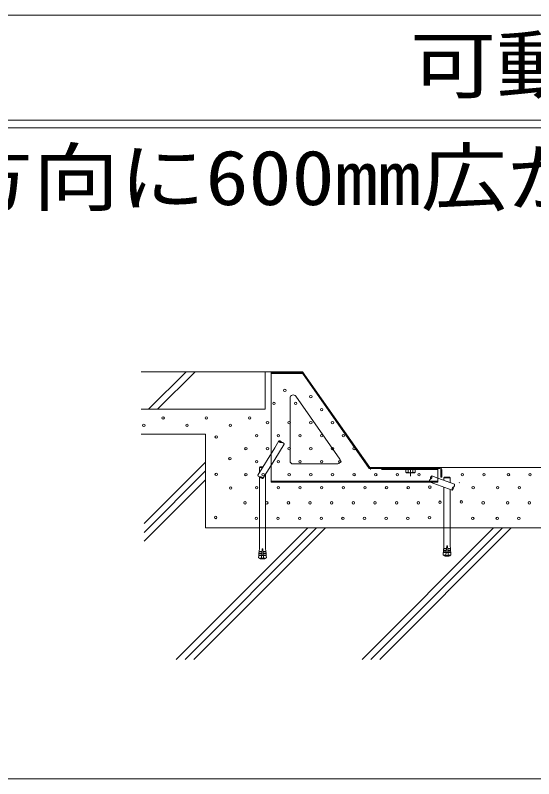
# Model space of a CAD drawing. Units: millimetres at full size; details may follow other scales. Extents: x -6208 to 7808, y -5850 to 5884.
# Drawn here: x 3832 to 4661, y -107 to 1114 of the extents above; entities that cross this region are included whole.
import ezdxf
from ezdxf.enums import TextEntityAlignment as Align

# ---------------------------------------------------------------- set-up
doc = ezdxf.new("R2010")
doc.units = ezdxf.units.MM
doc.header["$LTSCALE"] = 30
for name, pattern in [('CHAIN1', [8, 5, -1, 1, -1]), ('DASHED1', [1.8, 1.2, -0.6]), ('DASHED2', [3, 2, -1]), ('DASHED3', [4, 3, -1])]:
    doc.linetypes.add(name, pattern=pattern)
for name, color, linetype, lineweight in [('4-0', 6, 'Continuous', 5), ('4-1', 7, 'Continuous', 9), ('4-6', 7, 'DASHED1', 9), ('4-B', 7, 'Continuous', 9), ('E-5', 2, 'Continuous', 9)]:
    doc.layers.add(name, color=color, linetype=linetype, lineweight=lineweight)
doc.styles.add('ＭＳ ゴシック', font='')
doc.styles.get('ＭＳ ゴシック').set_extended_font_data('MS Gothic')

msp = doc.modelspace()

# ---------------------------------------------------------------- linework, layer by layer
at = {"layer": '4-0'}
for p, q in [((4248.37, 543.65), (4033.42, 543.65)), ((4045.33, 483.65), (4105.33, 543.65)), ((4059.48, 483.65), (4119.48, 543.65)), ((4033.42, 443.65), (4136.43, 443.65)), ((4136.43, 293.65), (4136.43, 443.65)), ((4136.43, 399.16), (4037.88, 300.62)), ((4136.43, 385.02), (4037.88, 286.48)), ((5076.38, 390.15), (4510.38, 390.15)), ((4136.43, 370.88), (4037.88, 272.33)), ((4299.61, 293.65), (4089.42, 83.46)), ((4313.75, 293.65), (4103.57, 83.46)), ((4327.89, 293.65), (4117.71, 83.46)), ((5136.38, 293.65), (4136.43, 293.65)), ((4386.41, 83.46), (4596.59, 293.65)), ((4400.55, 83.46), (4610.74, 293.65)), ((4414.69, 83.46), (4624.88, 293.65))]:
    msp.add_line(p, q, dxfattribs=at)
msp.add_lwpolyline([(4231.37, 543.65), (4231.37, 483.65), (4033.42, 483.65)], dxfattribs=at)
for centre in [(4262.96, 513.75), (4304.56, 503.75), (4245.68, 492.93), (4280.28, 492.93), (4321.88, 482.93), (4068.38, 469.62), (4137.58, 469.62), (4206.78, 469.62), (4235.36, 462.12), (4269.96, 462.12), (4304.56, 462.12), (4339.16, 462.12), (4037.54, 457.96), (4106.74, 457.96), (4175.94, 457.96), (4153.35, 439.22), (4218.08, 441.31), (4252.68, 441.31), (4287.28, 441.31), (4321.88, 441.31), (4356.48, 441.31), (4200.76, 420.5), (4235.36, 420.5), (4269.96, 420.5), (4304.56, 420.5), (4339.16, 420.5), (4373.76, 420.5), (4175.21, 404.58), (4218.08, 399.68), (4252.68, 399.68), (4287.28, 399.68), (4321.88, 399.68), (4350.98, 399.68), (4153.35, 379.42), (4200.76, 378.87), (4228.36, 378.87), (4269.96, 378.87), (4304.56, 378.87), (4339.16, 378.87), (4373.76, 378.87), (4408.36, 378.87), (4442.96, 378.87), (4477.56, 378.87), (4546.76, 378.87), (4581.36, 378.87), (4620.46, 378.87), (4655.06, 378.87), (4176.44, 357.56), (4218.08, 358.06), (4252.68, 358.06), (4287.28, 358.06), (4321.88, 358.06), (4356.48, 358.06), (4391.08, 358.06), (4425.68, 358.06), (4460.28, 358.06), (4494.88, 359.06), (4564.08, 358.06), (4603.18, 358.06), (4637.78, 358.06), (4199.34, 333.95), (4234.15, 333.84), (4268.75, 333.84), (4303.35, 333.84), (4337.95, 333.84), (4372.55, 333.84), (4407.15, 333.84), (4441.75, 333.84), (4476.35, 333.84), (4510.95, 334.84), (4545.16, 335.37), (4580.15, 333.84), (4619.25, 333.84), (4653.85, 333.84), (4152.53, 310.55), (4217.45, 309.1), (4252.05, 309.1), (4286.65, 309.1), (4321.25, 309.1), (4355.85, 309.1), (4390.45, 309.1), (4425.05, 309.1), (4459.65, 309.1), (4494.25, 310.1), (4563.45, 309.1), (4602.55, 309.1), (4637.15, 309.1)]:
    msp.add_circle(centre, 2, dxfattribs=at)
at = {"layer": '4-1', "color": 2}
for p, q in [((4241.37, 543.65), (4241.37, 542.15)), ((4291.37, 543.65), (4241.37, 543.65)), ((4291.37, 543.65), (4241.37, 543.65)), ((4289.81, 542.15), (4241.37, 542.15)), ((4291.04, 541.51), (4398.07, 388.65)), ((4291.37, 543.65), (4398.85, 390.15)), ((4398.07, 388.65), (4510.87, 388.65)), ((4398.85, 390.15), (4510.82, 390.15)), ((4471.37, 388.65), (4456.37, 388.65)), ((4456.37, 388.65), (4456.37, 382.72)), ((4457.37, 382.15), (4456.37, 382.72)), ((4470.37, 382.15), (4457.37, 382.15)), ((4460.13, 388.65), (4460.13, 382.72)), ((4467.62, 388.65), (4467.62, 382.72)), ((4470.37, 382.15), (4471.37, 382.72)), ((4471.37, 388.65), (4471.37, 382.72))]:
    msp.add_line(p, q, dxfattribs=at)
at = {"layer": '4-1', "color": 2, "linetype": 'DASHED2'}
for p, q in [((4459.37, 388.65), (4459.37, 390.15)), ((4468.37, 388.65), (4468.37, 390.15))]:
    msp.add_line(p, q, dxfattribs=at)
at = {"layer": '4-1', "color": 2, "linetype": 'CHAIN1'}
msp.add_line((4463.87, 376.5), (4463.87, 390.61), dxfattribs=at)
at = {"layer": '4-1'}
for p, q in [((4530.61, 354.13), (4495.23, 367.15)), ((4534.06, 363.52), (4507.37, 373.33)), ((4517.33, 369.67), (4517.33, 373.93)), ((4526.33, 374.93), (4518.33, 374.93)), ((4527.33, 373.93), (4526.33, 374.93)), ((4527.33, 373.93), (4527.33, 365.99)), ((4517.33, 298.15), (4517.33, 359.02)), ((4527.33, 355.34), (4527.33, 298.15))]:
    msp.add_line(p, q, dxfattribs=at)
at = {"layer": '4-1', "linetype": 'DASHED1'}
for p, q in [((4507.37, 373.33), (4497.91, 376.82)), ((4517.33, 298.15), (4517.33, 265.13)), ((4527.33, 298.15), (4527.33, 265.13)), ((4516.65, 257.36), (4516.45, 255.11)), ((4516.65, 257.36), (4521.13, 256.96)), ((4516.91, 260.34), (4516.71, 258.1)), ((4516.85, 257.34), (4516.71, 258.1)), ((4516.71, 258.1), (4521.19, 257.7)), ((4516.91, 260.34), (4521.39, 259.95)), ((4517.11, 260.33), (4516.98, 261.09)), ((4521.83, 264.93), (4520.51, 249.99)), ((4522.83, 264.93), (4521.83, 264.93)), ((4522.83, 264.93), (4524.15, 249.99)), ((4527.76, 260.34), (4523.27, 259.95)), ((4527.95, 258.1), (4523.47, 257.7)), ((4528.02, 257.36), (4523.54, 256.96)), ((4527.56, 260.33), (4527.69, 261.09)), ((4527.76, 260.34), (4527.95, 258.1)), ((4527.82, 257.34), (4527.95, 258.1)), ((4528.02, 257.36), (4528.22, 255.11)), ((4516.58, 254.35), (4516.45, 255.11)), ((4516.45, 255.11), (4520.93, 254.72)), ((4517.58, 249.78), (4517.58, 249.38)), ((4527.08, 249.78), (4517.58, 249.78)), ((4527.08, 249.38), (4517.58, 249.38)), ((4518.38, 250.18), (4518.38, 249.78)), ((4524.86, 248.78), (4519.8, 248.78)), ((4520.89, 254.28), (4523.77, 254.28)), ((4528.22, 255.11), (4523.74, 254.72)), ((4526.28, 250.18), (4526.28, 249.78)), ((4527.08, 249.78), (4527.08, 249.38)), ((4528.08, 254.35), (4528.22, 255.11))]:
    msp.add_line(p, q, dxfattribs=at)
at = {"layer": '4-1', "color": 2}
msp.add_lwpolyline([(4513.87, 387.15), (4513.87, 375.15), (4512.37, 375.15), (4512.37, 387.15)], dxfattribs=at)
at = {"layer": '4-1'}
msp.add_lwpolyline([(4527.33, 373.93), (4517.33, 373.93), (4518.33, 374.93)], dxfattribs=at)
at = {"layer": '4-1', "linetype": 'DASHED1'}
for points in [[(4517.33, 265.13), (4516.98, 261.09), (4521.46, 260.69)], [(4527.33, 265.13), (4527.69, 261.09), (4523.21, 260.69)], [(4520.87, 253.97), (4516.38, 254.37), (4516.03, 250.38), (4520.51, 249.99)], [(4523.8, 253.97), (4528.28, 254.37), (4528.64, 250.38), (4524.15, 249.99)]]:
    msp.add_lwpolyline(points, dxfattribs=at)
at = {"layer": '4-1', "color": 2}
for centre, radius, start, end in [((4289.81, 540.65), 3, 35, 90), ((4289.81, 540.65), 1.5, 35, 90), ((4399.64, 391.65), 1.5, 215, 270), ((4399.64, 391.65), 3, 215, 270), ((4458.58, 386.54), 4.4, 239.99998, 265.69891), ((4458.15, 385.82), 3.67, 271.51625, 302.59431), ((4463.87, 394.59), 12.45, 252.48213, 287.51785), ((4469.6, 385.82), 3.67, 237.40567, 268.48373), ((4469.17, 386.54), 4.4, 274.30107, 300), ((4510.87, 387.15), 3, 0, 90), ((4510.87, 387.15), 1.5, 0, 90)]:
    msp.add_arc(centre, radius, start, end, dxfattribs=at)
at = {"layer": '4-1', "linetype": 'DASHED1'}
for centre, radius, start, end in [((4497.94, 368.81), 3.75, 117.99335, 201.61399), ((4499.67, 373.5), 3.75, 117.99335, 201.61336), ((4494.42, 375.43), 3.75, 297.99335, 21.61336), ((4522.33, 262.55), 14, 250.16664, 259.59018), ((4522.33, 262.55), 14, 280.40982, 289.83336)]:
    msp.add_arc(centre, radius, start, end, dxfattribs=at)
at = {"layer": '4-1'}
for centre, start, end in [((4534.09, 355.51), 117.99335, 201.61336), ((4528.85, 357.44), 297.99335, 21.61336), ((4530.57, 362.14), 297.99335, 21.61336)]:
    msp.add_arc(centre, 3.75, start, end, dxfattribs=at)
at = {"layer": '4-6'}
for p, q in [((4246.87, 421.93), (4253.66, 432.87)), ((4246.87, 402.96), (4262.16, 427.61)), ((4542.3, 366.15), (4541.52, 366.43)), ((4222.31, 293.65), (4222.31, 260.63)), ((4232.31, 293.65), (4232.31, 260.63)), ((4222.09, 255.83), (4221.95, 256.59)), ((4226.81, 260.43), (4225.49, 245.49)), ((4226.81, 260.43), (4227.81, 260.43)), ((4227.81, 260.43), (4229.13, 245.49)), ((4232.53, 255.83), (4232.67, 256.59)), ((4221.62, 252.86), (4221.43, 250.61)), ((4221.56, 249.85), (4221.43, 250.61)), ((4221.43, 250.61), (4225.91, 250.22)), ((4221.62, 252.86), (4226.11, 252.46)), ((4221.89, 255.84), (4221.69, 253.6)), ((4221.82, 252.84), (4221.69, 253.6)), ((4221.69, 253.6), (4226.17, 253.2)), ((4221.89, 255.84), (4226.37, 255.45)), ((4222.56, 245.28), (4222.56, 244.88)), ((4222.56, 245.28), (4232.06, 245.28)), ((4222.56, 244.88), (4232.06, 244.88)), ((4223.36, 245.68), (4223.36, 245.28)), ((4224.78, 244.28), (4229.84, 244.28)), ((4228.75, 249.78), (4225.87, 249.78)), ((4232.73, 255.84), (4228.25, 255.45)), ((4232.93, 253.6), (4228.45, 253.2)), ((4233, 252.86), (4228.51, 252.46)), ((4233.19, 250.61), (4228.71, 250.22)), ((4231.26, 245.68), (4231.26, 245.28)), ((4232.06, 245.28), (4232.06, 244.88)), ((4232.73, 255.84), (4232.93, 253.6)), ((4232.8, 252.84), (4232.93, 253.6)), ((4233, 252.86), (4233.19, 250.61)), ((4233.06, 249.85), (4233.19, 250.61))]:
    msp.add_line(p, q, dxfattribs=at)
at = {"layer": '4-6', "linetype": 'Continuous'}
for p, q in [((4219.59, 377.93), (4246.87, 421.93)), ((4222.31, 390.63), (4223.31, 391.63)), ((4228.08, 391.63), (4223.31, 391.63)), ((4228.09, 372.66), (4246.87, 402.96)), ((4227.46, 390.63), (4222.31, 390.63)), ((4222.31, 390.63), (4222.31, 382.32)), ((4232.31, 379.47), (4232.31, 293.65)), ((4222.31, 375.19), (4222.31, 293.65))]:
    msp.add_line(p, q, dxfattribs=at)
at = {"layer": '4-6'}
for points in [[(4222.31, 260.63), (4221.95, 256.59), (4226.44, 256.19)], [(4232.31, 260.63), (4232.67, 256.59), (4228.18, 256.19)], [(4225.84, 249.47), (4221.36, 249.87), (4221.01, 245.88), (4225.49, 245.49)], [(4228.78, 249.47), (4233.26, 249.87), (4233.61, 245.88), (4229.13, 245.49)]]:
    msp.add_lwpolyline(points, dxfattribs=at)
for centre, radius, start, end in [((4254.31, 429.18), 3.75, 16.38664, 100.00665), ((4257.26, 433.93), 3.75, 196.38665, 280.00665), ((4258.56, 426.55), 3.75, 16.386, 100.00665), ((4227.31, 258.05), 14, 250.16664, 259.59018), ((4227.31, 258.05), 14, 280.40982, 289.83336)]:
    msp.add_arc(centre, radius, start, end, dxfattribs=at)
at = {"layer": '4-6', "linetype": 'Continuous'}
for centre, start, end in [((4223.19, 378.99), 196.38664, 280.00665), ((4224.49, 371.6), 16.38664, 100.00665), ((4227.44, 376.35), 196.38664, 280.00665)]:
    msp.add_arc(centre, 3.75, start, end, dxfattribs=at)
at = {"layer": '4-B'}
for p, q in [((4241.37, 542.15), (4241.37, 367.15)), ((4281.37, 542.15), (4281.37, 540.65)), ((4291.64, 540.65), (4281.37, 540.65)), ((4271.37, 501.43), (4271.37, 401.15)), ((4280.47, 504.3), (4350.69, 404.01)), ((4346.59, 396.15), (4276.37, 396.15)), ((4399.9, 387.15), (4399.9, 388.65)), ((4507.37, 388.65), (4507.37, 367.15)), ((4507.37, 368.65), (4241.37, 368.65)), ((4241.37, 367.15), (4507.37, 367.15))]:
    msp.add_line(p, q, dxfattribs=at)
at = {"layer": '4-B', "linetype": 'DASHED3'}
for p, q in [((4281.37, 540.65), (4241.37, 540.65)), ((4507.37, 387.15), (4399.9, 387.15))]:
    msp.add_line(p, q, dxfattribs=at)
at = {"layer": '4-B', "color": 6, "lineweight": 5}
for p, q in [((4460.38, 390.65), (4510.38, 390.65)), ((4460.38, 390.65), (4460.38, 390.15)), ((4460.38, 390.15), (4510.38, 390.15)), ((4510.38, 390.65), (4510.38, 390.15))]:
    msp.add_line(p, q, dxfattribs=at)
at = {"layer": '4-B'}
for centre, start, end in [((4276.37, 501.43), 35, 180), ((4346.59, 401.15), 270, 35), ((4276.37, 401.15), 180, 270)]:
    msp.add_arc(centre, 5, start, end, dxfattribs=at)
at = {"layer": 'E-5', "color": 7}
for p, q in [((2588.07, 1113.79), (7808.07, 1113.79)), ((2588.07, 945.79), (7808.07, 945.79)), ((2588.07, 933.79), (7808.07, 933.79)), ((2588.07, -107.42), (7808.07, -107.42))]:
    msp.add_line(p, q, dxfattribs=at)

# ---------------------------------------------------------------- texts
at = {"layer": 'E-5', "style": 'ＭＳ ゴシック', "width": 1.15}
for s, p in [('可動図(可動範囲）', (4463.07, 963.79)), ('クリアランスがＸ方向に600mm広がった時', (2618.07, 783.79))]:
    msp.add_text(s, height=87.98, dxfattribs=at).set_placement(p, align=Align.BOTTOM_LEFT)

doc.saveas('drawing.dxf')
